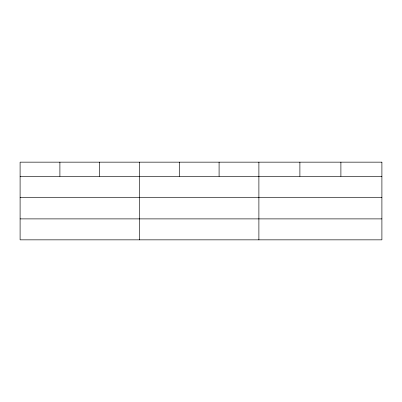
<?xml version="1.0" encoding="UTF-8"?>
<svg xmlns="http://www.w3.org/2000/svg" width="402" height="402" viewBox="0 0 402 402"><rect width="100%" height="100%" fill="white"/><g stroke="black" fill="none" stroke-linecap="round" stroke-linejoin="round"><path stroke-width="0.6" d="M20.1 176.337L381.9 176.337M20.1 197.297L381.9 197.297M20.1 218.889L381.9 218.889M340.896 162.157L340.896 176.337M299.892 162.157L299.892 176.337M258.888 162.157L258.888 239.843M219.09 162.157L219.09 176.337M179.292 162.157L179.292 176.337M139.494 162.157L139.494 239.843M99.696 162.157L99.696 176.337M59.898 162.157L59.898 176.337M381.9 162.157L20.1 162.157L20.1 239.843L381.9 239.843L381.9 162.157"/></g></svg>
